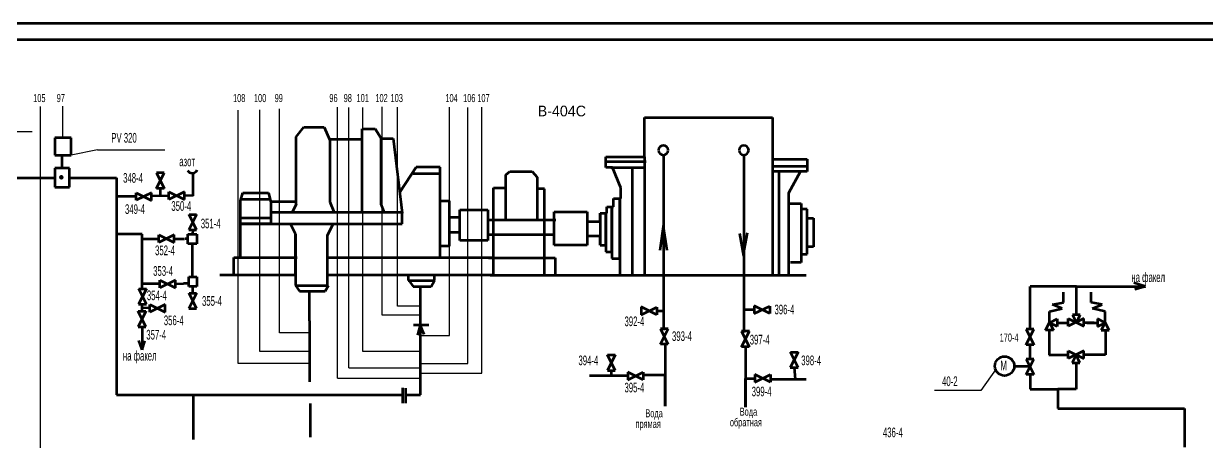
# Model space of a CAD drawing. Extents: x 0 to 3219, y 0 to 555.
# Drawn here: x 1653.7 to 2020.5, y 425.3 to 555 of the extents above; entities that cross this region are included whole.
import ezdxf

# ---------------------------------------------------------------- set-up
doc = ezdxf.new("R2010")
doc.units = 0
doc.header["$MEASUREMENT"] = 0
doc.layers.add('1', color=7, linetype='CONTINUOUS')
doc.layers.add('2', color=7, linetype='CONTINUOUS')
doc.layers.add('тру-ды', color=6, linetype='CONTINUOUS', lineweight=30)
doc.styles.add('1', font='MDM_Win.shx', dxfattribs={"width": 0.4})
doc.styles.get("Standard").update_dxf_attribs({"font": 'MDM_Win'})
doc.styles.add('стиль1', font='MDM_Win.shx', dxfattribs={"width": 0.5})

msp = doc.modelspace()

# ---------------------------------------------------------------- linework, layer by layer
at = {"layer": '1', "color": 0, "lineweight": 80}
for p, q in [((1694.88, 508.66), (1697.23, 503.86)), ((1697.28, 508.66), (1694.88, 508.66)), ((1694.88, 503.86), (1697.28, 508.66)), ((1697.23, 503.86), (1694.88, 503.86)), ((1698.77, 500.45), (1698.77, 502.8)), ((1703.57, 502.8), (1698.77, 500.45)), ((1698.77, 502.8), (1703.57, 500.4)), ((1703.57, 500.4), (1703.57, 502.8)), ((1688.54, 500.16), (1688.54, 502.51)), ((1693.34, 502.51), (1688.54, 500.16)), ((1688.54, 502.51), (1693.34, 500.11)), ((1693.34, 500.11), (1693.34, 502.51)), ((1707.33, 495.75), (1704.93, 490.95)), ((1704.98, 495.75), (1707.33, 495.75)), ((1707.33, 490.95), (1704.98, 495.75)), ((1695.61, 487.06), (1695.61, 489.41)), ((1700.41, 489.41), (1695.61, 487.06)), ((1695.61, 489.41), (1700.41, 487.01)), ((1700.41, 487.01), (1700.41, 489.41)), ((1704.93, 490.95), (1707.33, 490.95)), ((1695.94, 473.04), (1695.94, 475.39)), ((1700.74, 475.39), (1695.94, 473.04)), ((1695.94, 475.39), (1700.74, 472.99)), ((1700.74, 472.99), (1700.74, 475.39)), ((1691.75, 472.7), (1689.35, 467.9)), ((1689.4, 472.7), (1691.75, 472.7)), ((1691.75, 467.9), (1689.4, 472.7)), ((1707.33, 471.34), (1704.93, 466.54)), ((1704.98, 471.34), (1707.33, 471.34)), ((1707.33, 466.54), (1704.98, 471.34)), ((1689.35, 467.9), (1691.75, 467.9)), ((1692.81, 465.48), (1692.81, 467.83)), ((1697.61, 467.83), (1692.81, 465.48)), ((1692.81, 467.83), (1697.61, 465.43)), ((1697.61, 465.43), (1697.61, 467.83)), ((1704.93, 466.54), (1707.33, 466.54)), ((1845.27, 467.04), (1845.27, 464.64)), ((1850.07, 464.64), (1845.27, 467.04)), ((1845.27, 464.64), (1850.07, 466.99)), ((1850.07, 466.99), (1850.07, 464.64)), ((1880.31, 467.39), (1880.31, 464.99)), ((1885.11, 464.99), (1880.31, 467.39)), ((1880.31, 464.99), (1885.11, 467.34)), ((1885.11, 467.34), (1885.11, 464.99)), ((1691.6, 465.71), (1689.2, 460.91)), ((1689.25, 465.71), (1691.6, 465.71)), ((1691.6, 460.91), (1689.25, 465.71)), ((1970.7, 459.82), (1971.88, 462.24)), ((1971.87, 462.15), (1974.3, 463.36)), ((1971.88, 462.24), (1973.1, 459.82)), ((1974.3, 463.36), (1974.3, 460.96)), ((1977.73, 461.09), (1977.73, 463.44)), ((1982.53, 463.44), (1977.73, 461.09)), ((1977.73, 463.44), (1982.53, 461.04)), ((1979.04, 464.6), (1980.23, 462.17)), ((1981.44, 464.6), (1979.04, 464.6)), ((1980.23, 462.17), (1981.44, 464.6)), ((1982.53, 461.04), (1982.53, 463.44)), ((1986.76, 463.36), (1986.76, 460.96)), ((1989.18, 462.15), (1986.76, 463.36)), ((1989.17, 462.24), (1987.96, 459.82)), ((1990.36, 459.82), (1989.17, 462.24)), ((1689.2, 460.91), (1691.6, 460.91)), ((1851.19, 460.27), (1853.54, 455.47)), ((1853.59, 460.27), (1851.19, 460.27)), ((1851.19, 455.47), (1853.59, 460.27)), ((1876.39, 459.5), (1878.74, 454.7)), ((1878.79, 459.5), (1876.39, 459.5)), ((1876.39, 454.7), (1878.79, 459.5)), ((1964.65, 460.13), (1967, 455.33)), ((1967.05, 460.13), (1964.65, 460.13)), ((1964.65, 455.33), (1967.05, 460.13)), ((1973.1, 459.82), (1970.7, 459.82)), ((1974.3, 460.96), (1971.87, 462.15)), ((1986.76, 460.96), (1989.18, 462.15)), ((1987.96, 459.82), (1990.36, 459.82)), ((1853.54, 455.47), (1851.19, 455.47)), ((1967, 455.33), (1964.65, 455.33)), ((1837.15, 452.14), (1834.75, 447.34)), ((1834.8, 452.14), (1837.15, 452.14)), ((1837.15, 447.34), (1834.8, 452.14)), ((1878.74, 454.7), (1876.39, 454.7)), ((1893.88, 453.03), (1891.48, 448.23)), ((1891.53, 453.03), (1893.88, 453.03)), ((1893.88, 448.23), (1891.53, 453.03)), ((1977.73, 451.06), (1977.73, 453.42)), ((1982.53, 453.42), (1977.73, 451.06)), ((1977.73, 453.42), (1982.53, 451.02)), ((1980.14, 452.17), (1978.93, 449.75)), ((1981.33, 449.75), (1980.14, 452.17)), ((1982.53, 451.02), (1982.53, 453.42)), ((1891.48, 448.23), (1893.88, 448.23)), ((1964.65, 450.87), (1967, 446.07)), ((1967.05, 450.87), (1964.65, 450.87)), ((1964.65, 446.07), (1967.05, 450.87)), ((1978.93, 449.75), (1981.33, 449.75)), ((1834.75, 447.34), (1837.15, 447.34)), ((1841.08, 446.85), (1841.08, 444.45)), ((1845.88, 444.45), (1841.08, 446.85)), ((1841.08, 444.45), (1845.88, 446.8)), ((1845.88, 446.8), (1845.88, 444.45)), ((1880.53, 446.09), (1880.53, 443.69)), ((1885.33, 443.69), (1880.53, 446.09)), ((1880.53, 443.69), (1885.33, 446.04)), ((1885.33, 446.04), (1885.33, 443.69)), ((1967, 446.07), (1964.65, 446.07))]:
    msp.add_line(p, q, dxfattribs=at)
at = {"layer": '2', "lineweight": 80}
for p, q in [((2477.32, 555), (0, 555)), ((2473.11, 550), (20, 550)), ((1974.51, 435.58), (2013.81, 435.58)), ((2013.81, 435.58), (2013.81, 423.54))]:
    msp.add_line(p, q, dxfattribs=at)
at = {"layer": '2', "color": 0, "lineweight": 30}
for p, q in [((1658.91, 389.66), (1658.91, 529.28)), ((1665.88, 519.55), (1665.88, 529.43)), ((1727, 453.24), (1727, 528.27)), ((1733.06, 458.99), (1733.06, 528.52)), ((1750.99, 444.94), (1750.99, 529.06)), ((1754.56, 448.18), (1754.56, 529)), ((1758.86, 453.24), (1758.86, 529.01)), ((1764.87, 464.51), (1764.87, 529.22)), ((1769.6, 467.31), (1769.6, 529.05)), ((1785.78, 458.16), (1785.78, 529.12)), ((1791.42, 449.49), (1791.42, 528.94)), ((1795.81, 446.54), (1795.81, 529.08)), ((1645.07, 521.51), (1656.28, 521.51)), ((1676.59, 515.81), (1668.43, 514.19)), ((1676.59, 515.81), (1697.49, 515.81)), ((1777, 467.31), (1769.6, 467.31)), ((1777, 464.51), (1764.87, 464.51)), ((1742.33, 458.99), (1733.06, 458.99)), ((1777, 458.16), (1785.78, 458.16)), ((1742.33, 453.24), (1727, 453.24)), ((1777, 453.24), (1758.86, 453.24)), ((1754.56, 448.18), (1777, 448.18)), ((1776.75, 449.49), (1791.42, 449.49)), ((1955.31, 447.8), (1950.55, 441.07)), ((1750.99, 444.94), (1777, 444.94)), ((1776.75, 446.54), (1795.81, 446.54))]:
    msp.add_line(p, q, dxfattribs=at)
at = {"layer": '2', "lineweight": 30}
for p, q in [((1720.25, 449.45), (1720.25, 528.15)), ((1742.33, 449.45), (1720.25, 449.45)), ((1950.55, 441.07), (1936.26, 441.07))]:
    msp.add_line(p, q, dxfattribs=at)
at = {"layer": '2', "color": 0, "lineweight": 80}
for p, q in [((1846.28, 513.69), (1846.28, 525.9)), ((1846.28, 525.9), (1885.99, 525.9)), ((1885.99, 525.9), (1885.99, 476.95)), ((1738.25, 519.84), (1740.55, 522.9)), ((1740.55, 522.9), (1746.92, 522.9)), ((1746.92, 522.9), (1748.71, 518.82)), ((1758.65, 496.38), (1758.65, 522.39)), ((1758.65, 522.39), (1762.73, 522.39)), ((1762.73, 522.39), (1764.51, 519.58)), ((1668.43, 519.55), (1663.34, 519.55)), ((1663.34, 519.55), (1663.34, 514.19)), ((1668.43, 514.19), (1668.43, 519.55)), ((1738.25, 498.93), (1738.25, 519.84)), ((1748.55, 519.18), (1758.65, 519.18)), ((1748.71, 518.82), (1748.71, 499.7)), ((1764.51, 519.58), (1764.51, 498.93)), ((1764.51, 519.33), (1768.34, 519.33)), ((1768.34, 519.33), (1771.14, 496.13)), ((1663.34, 514.19), (1668.43, 514.19)), ((1665.63, 510.11), (1665.63, 514.45)), ((1834.32, 510.38), (1834.32, 513.69)), ((1834.32, 513.69), (1846.28, 513.69)), ((1846.28, 513.69), (1846.28, 476.95)), ((1852.13, 514.22), (1852.13, 459.9)), ((1877.08, 514.22), (1877.08, 459.14)), ((1667.92, 510.11), (1663.34, 510.11)), ((1663.34, 510.11), (1663.34, 504.25)), ((1667.92, 504.25), (1667.92, 510.11)), ((1775.48, 510.4), (1770.35, 502.69)), ((1782.87, 510.4), (1775.48, 510.4)), ((1782.87, 482.36), (1782.87, 510.4)), ((1834.32, 512.16), (1846.79, 512.16)), ((1836.35, 510.38), (1834.32, 510.38)), ((1835.84, 510.38), (1846.28, 510.38)), ((1838.9, 504.01), (1836.35, 510.38)), ((1842.46, 510.38), (1842.46, 476.95)), ((1885.99, 512.92), (1896.68, 512.92)), ((1896.68, 510.63), (1886.24, 510.63)), ((1896.68, 512.92), (1896.68, 509.1)), ((1644.23, 507.13), (1663.34, 507.13)), ((1667.92, 507.13), (1682.52, 507.13)), ((1682.52, 507.13), (1682.52, 439.76)), ((1706.29, 501.56), (1706.29, 508.7)), ((1782.87, 508.37), (1774.46, 508.37)), ((1803.26, 508.09), (1804.53, 509.1)), ((1803.26, 494.09), (1803.26, 508.09)), ((1804.53, 509.1), (1811.41, 509.1)), ((1811.41, 509.1), (1812.93, 507.32)), ((1812.93, 507.32), (1812.93, 494.09)), ((1896.68, 509.1), (1886.24, 509.1)), ((1888.02, 476.95), (1888.02, 508.85)), ((1891.08, 502.49), (1894.64, 509.1)), ((1663.34, 504.25), (1667.92, 504.25)), ((1696.06, 503.86), (1696.07, 501.45)), ((1799.44, 476.95), (1799.44, 504.01)), ((1799.44, 504.01), (1803.52, 504.01)), ((1815.22, 503.76), (1812.68, 503.76)), ((1815.22, 476.95), (1815.22, 503.76)), ((1838.9, 500.7), (1838.9, 504.01)), ((1688.54, 501.31), (1683.03, 501.31)), ((1693.34, 501.56), (1698.77, 501.62)), ((1706.29, 501.56), (1703.57, 501.6)), ((1720.92, 499.95), (1721.68, 502.5)), ((1720.92, 482.36), (1720.92, 499.95)), ((1721.07, 500.47), (1730.09, 500.47)), ((1721.68, 502.5), (1729.59, 502.5)), ((1729.59, 502.5), (1730.35, 499.44)), ((1730.26, 499.8), (1738.51, 499.8)), ((1730.35, 499.44), (1730.35, 492.81)), ((1738.25, 498.93), (1736.98, 496.38)), ((1748.71, 499.7), (1749.98, 496.38)), ((1764.51, 498.93), (1765.53, 496.38)), ((1782.87, 499.95), (1785.68, 499.95)), ((1785.68, 499.95), (1785.68, 485.93)), ((1836.61, 498.16), (1836.61, 500.7)), ((1836.61, 500.7), (1838.9, 500.7)), ((1838.64, 482.12), (1838.64, 500.96)), ((1838.64, 500.96), (1838.64, 476.95)), ((1891.08, 476.95), (1891.08, 502.49)), ((1891.08, 499.18), (1894.9, 499.18)), ((1894.9, 499.18), (1894.9, 480.85)), ((1771.14, 496.38), (1730.6, 496.38)), ((1771.14, 492.81), (1771.14, 496.38)), ((1788.99, 487.71), (1788.99, 497.15)), ((1788.99, 497.15), (1797.66, 497.15)), ((1797.66, 497.15), (1797.66, 487.71)), ((1818.28, 486.19), (1818.28, 496.63)), ((1818.28, 496.63), (1828.46, 496.63)), ((1828.46, 496.63), (1828.46, 486.19)), ((1832.53, 496.12), (1834.57, 496.12)), ((1832.53, 493.58), (1832.53, 496.12)), ((1832.53, 496.12), (1832.53, 486.19)), ((1834.32, 486.19), (1834.32, 496.38)), ((1834.32, 496.38), (1834.32, 484.16)), ((1834.57, 496.12), (1834.57, 498.16)), ((1834.57, 498.16), (1836.61, 498.16)), ((1836.1, 484.16), (1836.1, 498.41)), ((1836.1, 498.41), (1836.1, 482.12)), ((1896.68, 497.39), (1895.15, 497.39)), ((1896.68, 483.39), (1896.68, 497.39)), ((1730.35, 494.6), (1720.92, 494.6)), ((1730.35, 492.81), (1720.92, 492.81)), ((1720.92, 492.81), (1771.14, 492.81)), ((1738, 489.75), (1736.47, 492.81)), ((1747.94, 489.24), (1749.73, 492.81)), ((1788.99, 494.85), (1785.93, 494.85)), ((1788.99, 490.26), (1788.99, 494.85)), ((1797.53, 494.09), (1818.79, 494.09)), ((1828.46, 493.58), (1832.53, 493.58)), ((1852.13, 492.62), (1850.99, 484.6)), ((1852.05, 492.05), (1853.22, 484.67)), ((1896.68, 494.59), (1898.72, 494.59)), ((1898.72, 494.59), (1898.72, 485.69)), ((1690.44, 489.6), (1682.52, 489.6)), ((1690.44, 488.24), (1690.44, 489.6)), ((1690.44, 472.7), (1690.44, 488.24)), ((1690.44, 488.23), (1695.61, 488.23)), ((1700.41, 488.21), (1703.56, 488.21)), ((1704.64, 488.15), (1703.81, 488.15)), ((1704.64, 486.62), (1704.64, 489.68)), ((1704.64, 489.68), (1707.44, 489.68)), ((1706.13, 490.95), (1706.04, 489.68)), ((1707.44, 489.68), (1707.44, 486.62)), ((1738, 477.01), (1738, 489.75)), ((1738, 489.75), (1738, 473.69)), ((1747.94, 473.69), (1747.94, 489.24)), ((1785.68, 490.26), (1788.99, 490.26)), ((1797.53, 489.5), (1818.28, 489.5)), ((1832.53, 488.99), (1828.21, 488.99)), ((1832.53, 486.19), (1832.53, 488.99)), ((1877.08, 482.89), (1875.87, 489.89)), ((1876.98, 483.45), (1878.22, 490.08)), ((1707.44, 486.62), (1704.64, 486.62)), ((1706.1, 476.42), (1706.1, 486.88)), ((1785.68, 485.93), (1782.87, 485.93)), ((1797.66, 487.71), (1788.99, 487.71)), ((1828.46, 486.19), (1818.28, 486.19)), ((1832.53, 486.19), (1834.32, 486.19)), ((1898.72, 485.69), (1896.68, 485.69)), ((1718.88, 477.01), (1718.88, 482.36)), ((1718.88, 482.36), (1738.51, 482.36)), ((1747.94, 482.36), (1799.19, 482.36)), ((1797.92, 482.31), (1818.53, 482.31)), ((1818.53, 482.31), (1818.53, 477.13)), ((1834.32, 484.16), (1836.1, 484.16)), ((1836.1, 482.12), (1838.64, 482.12)), ((1894.9, 480.85), (1891.59, 480.85)), ((1894.9, 483.39), (1896.68, 483.39)), ((1714.54, 477.01), (1738, 477.01)), ((1747.94, 477.01), (1799.19, 477.01)), ((1772.93, 477.01), (1772.93, 475.22)), ((1781.09, 475.22), (1781.09, 477.01)), ((1798.42, 476.95), (1896.42, 476.95)), ((1695.94, 474.21), (1690.44, 474.21)), ((1700.74, 474.19), (1703.3, 474.38)), ((1704.89, 474.38), (1703.3, 474.38)), ((1704.89, 473.36), (1704.89, 476.42)), ((1704.89, 476.42), (1707.44, 476.42)), ((1707.44, 473.36), (1704.89, 473.36)), ((1706.15, 471.34), (1706.17, 473.36)), ((1707.44, 476.42), (1707.44, 473.36)), ((1738, 473.69), (1739.27, 471.91)), ((1738, 473.69), (1747.94, 473.69)), ((1747.18, 471.91), (1748.2, 473.69)), ((1772.93, 475.22), (1781.09, 475.22)), ((1773.18, 475.22), (1774.46, 473.44)), ((1774.46, 473.44), (1780.07, 473.44)), ((1776.75, 459.23), (1776.75, 473.44)), ((1780.07, 473.44), (1781.09, 475.22)), ((1965.88, 462.1), (1965.88, 473.4)), ((1980.24, 473.4), (1965.88, 473.4)), ((1980.24, 464.6), (1980.24, 473.4)), ((1980.24, 473.4), (2001.68, 473.4)), ((2001.68, 473.4), (1998.01, 474.56)), ((2001.68, 473.4), (1998.35, 472.45)), ((1739.27, 471.91), (1747.18, 471.91)), ((1742.33, 462.71), (1742.33, 471.91)), ((1976.23, 468.46), (1976.23, 471.63)), ((1984.83, 468.46), (1984.83, 471.63)), ((1690.43, 465.71), (1690.43, 467.9)), ((1692.81, 466.65), (1690.43, 466.81)), ((1880.31, 466.19), (1877.26, 466.19)), ((1971.88, 465.66), (1975.85, 466.55)), ((1972.8, 467.82), (1976.23, 468.46)), ((1975.85, 466.55), (1972.8, 467.82)), ((1988.26, 467.82), (1984.83, 468.46)), ((1985.21, 466.55), (1988.26, 467.82)), ((1989.17, 465.66), (1985.21, 466.55)), ((1742.33, 462.71), (1742.33, 443.78)), ((1850.07, 465.81), (1852.31, 465.81)), ((1971.88, 462.24), (1971.88, 465.66)), ((1989.17, 462.24), (1989.17, 465.66)), ((1690.42, 460.91), (1690.4, 453.7)), ((1774.61, 461.46), (1779.4, 461.46)), ((1776.72, 461.4), (1775.84, 458.27)), ((1776.72, 461.3), (1777.8, 458.56)), ((1776.75, 439.76), (1776.75, 459.23)), ((1965.85, 460.13), (1965.85, 462.1)), ((1971.78, 459.82), (1971.79, 452.18)), ((1974.33, 462.15), (1977.73, 462.15)), ((1985.74, 462.1), (1982.55, 462.1)), ((1983.44, 462.1), (1986.69, 462.1)), ((1989.28, 459.82), (1989.28, 452.18)), ((1690.4, 453.7), (1689.43, 456.59)), ((1690.4, 453.7), (1691.32, 456.53)), ((1852.64, 455.47), (1852.64, 436.23)), ((1965.85, 450.87), (1965.85, 455.33)), ((1877.59, 454.7), (1877.59, 435.98)), ((1971.69, 452.18), (1977.76, 452.21)), ((1989.28, 452.18), (1982.53, 452.22)), ((1892.68, 448.23), (1892.97, 444.63)), ((1965.53, 448.53), (1961.26, 448.53)), ((1980.13, 449.75), (1980.13, 441.58)), ((1841.08, 445.65), (1829.22, 445.65)), ((1835.95, 447.34), (1835.95, 445.57)), ((1852.64, 445.9), (1845.77, 445.9)), ((1852.64, 436.23), (1852.64, 445.9)), ((1877.59, 435.98), (1877.59, 444.89)), ((1877.59, 444.89), (1880.64, 444.89)), ((1885.33, 444.63), (1896.42, 444.63)), ((1965.85, 446.07), (1965.85, 441.58)), ((1771.3, 437.14), (1771.3, 441.94)), ((1772.24, 437.23), (1772.21, 441.87)), ((1965.85, 441.58), (1974.51, 441.58)), ((1980.13, 441.58), (1974.51, 441.58)), ((1974.51, 441.58), (1974.51, 435.58)), ((1682.52, 439.76), (1771.3, 439.76)), ((1706.37, 425.93), (1706.37, 439.76)), ((1742.59, 437.12), (1742.59, 426.59)), ((1772.22, 439.76), (1776.75, 439.76))]:
    msp.add_line(p, q, dxfattribs=at)
msp.add_circle((1957.94, 448.7), 3, dxfattribs=at)
for centre, radius, start, end in [((1852.13, 515.72), 1.5, 0, 180), ((1852.13, 515.72), 1.5, 180, 0), ((1877.08, 515.72), 1.5, 0, 180), ((1877.08, 515.72), 1.5, 180, 0), ((1705.96, 510.26), 1.66, 208.7184, 338.5862)]:
    msp.add_arc(centre, radius, start, end, dxfattribs=at)
for points in [[(1664.67, 507.31), (1664.76, 507.66), (1665.37, 508.02), (1665.02, 507.92)], [(1664.67, 507.31), (1665.37, 508.02), (1665.99, 507.66), (1665.73, 507.92)], [(1664.67, 507.31), (1665.99, 507.66), (1665.99, 506.96), (1666.08, 507.31)], [(1664.67, 507.31), (1665.99, 506.96), (1665.37, 506.6), (1665.73, 506.7)], [(1664.67, 507.31), (1665.37, 506.6), (1664.76, 506.96), (1665.02, 506.7)]]:
    msp.add_solid(points, dxfattribs=at)

# ---------------------------------------------------------------- texts
at = {"layer": '2', "color": 0, "lineweight": 30, "width": 0.6}
for s, height, style, p in [('105', 2.5, 'стиль1', (1656.65, 530.65)), ('97', 2.5, 'стиль1', (1663.94, 530.65)), ('108', 2.5, 'стиль1', (1718.64, 530.65)), ('100', 2.5, 'стиль1', (1725.13, 530.65)), ('99', 2.5, 'стиль1', (1731.54, 530.65)), ('96', 2.5, 'стиль1', (1748.52, 530.65)), ('98', 2.5, 'стиль1', (1752.95, 530.65)), ('101', 2.5, 'стиль1', (1756.96, 530.65)), ('102', 2.5, 'стиль1', (1762.79, 530.65)), ('103', 2.5, 'стиль1', (1767.51, 530.65)), ('104', 2.5, 'стиль1', (1784.5, 530.65)), ('106', 2.5, 'стиль1', (1790, 530.65)), ('107', 2.5, 'стиль1', (1794.4, 530.65)), ('РV 320', 3, '1', (1680.87, 518.07)), ('азот', 3, 'стиль1', (1701.95, 510.74)), ('348-4', 3, 'стиль1', (1684.54, 505.62)), ('349-4', 3, 'стиль1', (1685.12, 495.92)), ('350-4', 3, 'стиль1', (1699.5, 496.89)), ('351-4', 3, 'стиль1', (1708.63, 491.46)), ('352-4', 3, 'стиль1', (1694.45, 483.12)), ('353-4', 3, 'стиль1', (1693.86, 476.72)), ('на факел', 3, 'стиль1', (1997.28, 474.79)), ('354-4', 3, 'стиль1', (1691.92, 469.16)), ('355-4', 3, 'стиль1', (1709.01, 467.41)), ('396-4', 3, 'стиль1', (1886.59, 464.77)), ('356-4', 3, 'стиль1', (1697.17, 461.4)), ('392-4', 3, 'стиль1', (1840.06, 461.09)), ('357-4', 3, 'стиль1', (1691.73, 456.94)), ('393-4', 3, 'стиль1', (1854.8, 456.49)), ('170-4', 2.5, 'стиль1', (1956.43, 456.31)), ('397-4', 3, 'стиль1', (1878.91, 455.41)), ('на факел', 3, 'стиль1', (1684.46, 450.41)), ('394-4', 3, 'стиль1', (1825.78, 448.97)), ('398-4', 3, 'стиль1', (1894.88, 448.97)), ('М', 3, 'стиль1', (1956.67, 447.42)), ('40-2', 3, 'стиль1', (1938.57, 442.48)), ('395-4', 3, 'стиль1', (1840.06, 440.54)), ('399-4', 3, 'стиль1', (1879.52, 439.31)), ('Вода', 2.5, 'стиль1', (1846.53, 432.8)), ('Вода', 2.5, 'стиль1', (1875.81, 433.3)), ('    прямая', 2.5, 'стиль1', (1840.93, 429.49)), ('обратная', 2.5, 'стиль1', (1872.75, 430))]:
    msp.add_text(s, height=height, dxfattribs=dict(at, style=style)).set_placement(p)
at = {"layer": '2', "lineweight": 30, "style": 'стиль1', "width": 0.6}
msp.add_text('436-4', height=3, dxfattribs=at).set_placement((1920.22, 426.63))
at = {"layer": 'тру-ды', "color": 0, "lineweight": 35, "insert": (1813.14, 529.53), "char_height": 3.305, "width": 28.7643, "attachment_point": 1}
msp.add_mtext('\\pi-3.305,l3.305;B-404С', dxfattribs=at)

doc.saveas('drawing.dxf')
